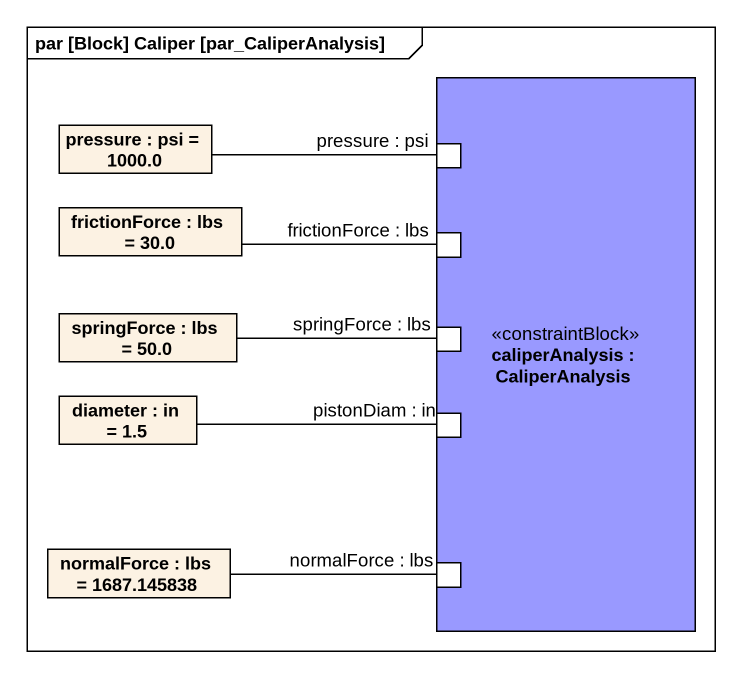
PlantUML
@startuml
mainframe par [Block] Caliper [par_CaliperAnalysis]
rectangle "pressure : psi = 1000.0" as pressure
rectangle "caliperAnalysis : CaliperAnalysis" as caliperAnalysis <<constraintBlock>> #9999FF {
  port "pressure : psi" as pressure_psi
  port "frictionForce : lbs" as frictionForce_lbs
  port "springForce : lbs" as springForce_lbs
  port "pistonDiam : in" as pistonDiam_in
  port "normalForce : lbs" as normalForce_lbs
}
rectangle "frictionForce : lbs = 30.0" as frictionForce
rectangle "springForce : lbs = 50.0" as springForce
rectangle "diameter : in = 1.5" as diameter
rectangle "normalForce : lbs = 1687.145838" as normalForce
pressure -right- pressure_psi
frictionForce -right- frictionForce_lbs
springForce -right- springForce_lbs
diameter -right- pistonDiam_in
normalForce_lbs -left- normalForce
@enduml
